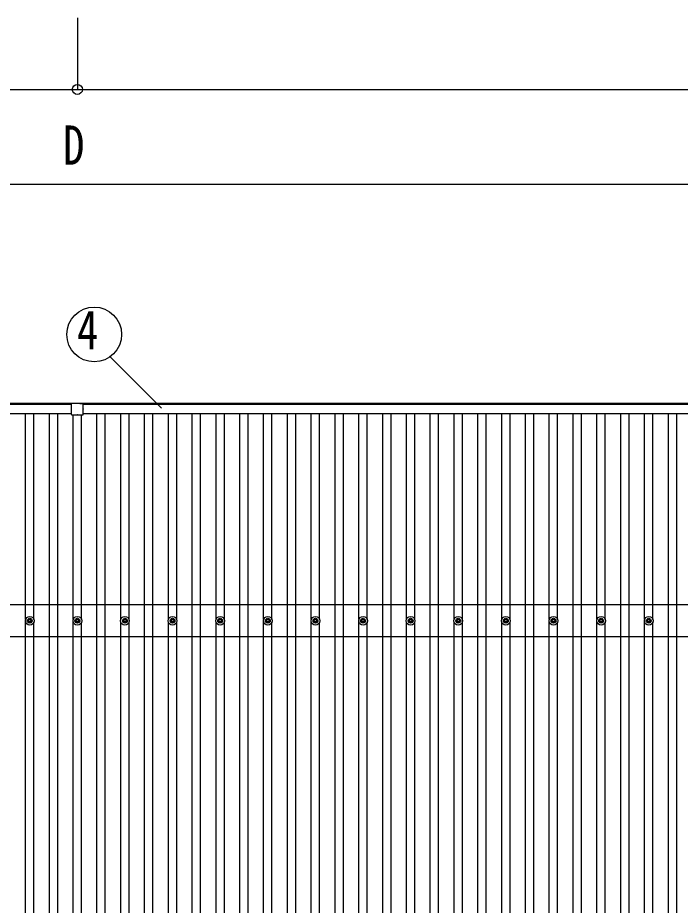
# Model space of a CAD drawing. Units: millimetres, scale not verified. Extents: x -21025 to 21025, y -14850 to 14850.
# Drawn here: x -9104 to -6321, y 3676 to 7404 of the extents above; entities that cross this region are included whole.
import ezdxf
from ezdxf.enums import TextEntityAlignment as Align

# ---------------------------------------------------------------- set-up
doc = ezdxf.new("R2010")
doc.units = ezdxf.units.MM
doc.header["$LTSCALE"] = 60
for name, color, linetype in [('0-5_YKK_13', 4, 'Continuous'), ('0-6_YKK_A1', 4, 'Continuous'), ('0-7_YKK_D', 6, 'Continuous')]:
    doc.layers.add(name, color=color, linetype=linetype)
doc.styles.add('ＭＳ ゴシック', font='')
doc.styles.get('ＭＳ ゴシック').set_extended_font_data('MS Gothic')

msp = doc.modelspace()

# ---------------------------------------------------------------- linework, layer by layer
at = {"layer": '0-5_YKK_13'}
for p, q in [((-8878.9, 5761.05), (-8878.9, 5782.65)), ((-8863.9, 5783.65), (-8877.9, 5783.65)), ((-8863.9, 5785.15), (-8843.9, 5785.15)), ((-8863.9, 5783.65), (-8863.9, 5785.15)), ((-8843.9, 5783.65), (-8843.9, 5785.15)), ((-8843.9, 5783.65), (-8829.9, 5783.65)), ((-8828.9, 5761.05), (-8828.9, 5782.65)), ((-8878.9, 5737.65), (-8878.9, 5760.25)), ((-8828.9, 5737.65), (-8828.9, 5760.25)), ((-8877.9, 5736.65), (-8854.3, 5736.65)), ((-8853.5, 5736.65), (-8829.9, 5736.65)), ((-9063.9, 4873.22), (-9059.49, 4873.22)), ((-9063.9, 4869.72), (-9059.49, 4869.72)), ((-9055.65, 4881.47), (-9055.65, 4877.05)), ((-9055.65, 4865.89), (-9055.65, 4861.47)), ((-9052.15, 4881.47), (-9052.15, 4877.05)), ((-9052.15, 4865.89), (-9052.15, 4861.47)), ((-9048.32, 4873.22), (-9043.91, 4873.22)), ((-9048.32, 4869.72), (-9043.91, 4869.72)), ((-8863.9, 4873.22), (-8859.49, 4873.22)), ((-8863.9, 4869.72), (-8859.49, 4869.72)), ((-8855.65, 4881.47), (-8855.65, 4877.05)), ((-8855.65, 4865.89), (-8855.65, 4861.47)), ((-8852.15, 4881.47), (-8852.15, 4877.05)), ((-8852.15, 4865.89), (-8852.15, 4861.47)), ((-8848.32, 4873.22), (-8843.91, 4873.22)), ((-8848.32, 4869.72), (-8843.91, 4869.72)), ((-8663.9, 4873.22), (-8659.49, 4873.22)), ((-8663.9, 4869.72), (-8659.49, 4869.72)), ((-8655.65, 4881.47), (-8655.65, 4877.05)), ((-8655.65, 4865.89), (-8655.65, 4861.47)), ((-8652.15, 4881.47), (-8652.15, 4877.05)), ((-8652.15, 4865.89), (-8652.15, 4861.47)), ((-8648.32, 4873.22), (-8643.91, 4873.22)), ((-8648.32, 4869.72), (-8643.91, 4869.72)), ((-8463.9, 4873.22), (-8459.49, 4873.22)), ((-8463.9, 4869.72), (-8459.49, 4869.72)), ((-8455.65, 4881.47), (-8455.65, 4877.05)), ((-8455.65, 4865.89), (-8455.65, 4861.47)), ((-8452.15, 4881.47), (-8452.15, 4877.05)), ((-8452.15, 4865.89), (-8452.15, 4861.47)), ((-8448.32, 4873.22), (-8443.91, 4873.22)), ((-8448.32, 4869.72), (-8443.91, 4869.72)), ((-8263.9, 4873.22), (-8259.49, 4873.22)), ((-8263.9, 4869.72), (-8259.49, 4869.72)), ((-8255.65, 4881.47), (-8255.65, 4877.05)), ((-8255.65, 4865.89), (-8255.65, 4861.47)), ((-8252.15, 4881.47), (-8252.15, 4877.05)), ((-8252.15, 4865.89), (-8252.15, 4861.47)), ((-8248.32, 4873.22), (-8243.91, 4873.22)), ((-8248.32, 4869.72), (-8243.91, 4869.72)), ((-8063.9, 4873.22), (-8059.49, 4873.22)), ((-8063.9, 4869.72), (-8059.49, 4869.72)), ((-8055.65, 4881.47), (-8055.65, 4877.05)), ((-8055.65, 4865.89), (-8055.65, 4861.47)), ((-8052.15, 4881.47), (-8052.15, 4877.05)), ((-8052.15, 4865.89), (-8052.15, 4861.47)), ((-8048.32, 4873.22), (-8043.91, 4873.22)), ((-8048.32, 4869.72), (-8043.91, 4869.72)), ((-7863.9, 4873.22), (-7859.49, 4873.22)), ((-7863.9, 4869.72), (-7859.49, 4869.72)), ((-7855.65, 4881.47), (-7855.65, 4877.05)), ((-7855.65, 4865.89), (-7855.65, 4861.47)), ((-7852.15, 4881.47), (-7852.15, 4877.05)), ((-7852.15, 4865.89), (-7852.15, 4861.47)), ((-7848.32, 4873.22), (-7843.91, 4873.22)), ((-7848.32, 4869.72), (-7843.91, 4869.72)), ((-7663.9, 4873.22), (-7659.49, 4873.22)), ((-7663.9, 4869.72), (-7659.49, 4869.72)), ((-7655.65, 4881.47), (-7655.65, 4877.05)), ((-7655.65, 4865.89), (-7655.65, 4861.47)), ((-7652.15, 4881.47), (-7652.15, 4877.05)), ((-7652.15, 4865.89), (-7652.15, 4861.47)), ((-7648.32, 4873.22), (-7643.91, 4873.22)), ((-7648.32, 4869.72), (-7643.91, 4869.72)), ((-7463.9, 4873.22), (-7459.49, 4873.22)), ((-7463.9, 4869.72), (-7459.49, 4869.72)), ((-7455.65, 4881.47), (-7455.65, 4877.05)), ((-7455.65, 4865.89), (-7455.65, 4861.47)), ((-7452.15, 4881.47), (-7452.15, 4877.05)), ((-7452.15, 4865.89), (-7452.15, 4861.47)), ((-7448.32, 4873.22), (-7443.91, 4873.22)), ((-7448.32, 4869.72), (-7443.91, 4869.72)), ((-7263.9, 4873.22), (-7259.49, 4873.22)), ((-7263.9, 4869.72), (-7259.49, 4869.72)), ((-7255.65, 4881.47), (-7255.65, 4877.05)), ((-7255.65, 4865.89), (-7255.65, 4861.47)), ((-7252.15, 4881.47), (-7252.15, 4877.05)), ((-7252.15, 4865.89), (-7252.15, 4861.47)), ((-7248.32, 4873.22), (-7243.91, 4873.22)), ((-7248.32, 4869.72), (-7243.91, 4869.72)), ((-7063.9, 4873.22), (-7059.49, 4873.22)), ((-7063.9, 4869.72), (-7059.49, 4869.72)), ((-7055.65, 4881.47), (-7055.65, 4877.05)), ((-7055.65, 4865.89), (-7055.65, 4861.47)), ((-7052.15, 4881.47), (-7052.15, 4877.05)), ((-7052.15, 4865.89), (-7052.15, 4861.47)), ((-7048.32, 4873.22), (-7043.91, 4873.22)), ((-7048.32, 4869.72), (-7043.91, 4869.72)), ((-6863.9, 4873.22), (-6859.49, 4873.22)), ((-6863.9, 4869.72), (-6859.49, 4869.72)), ((-6855.65, 4881.47), (-6855.65, 4877.05)), ((-6855.65, 4865.89), (-6855.65, 4861.47)), ((-6852.15, 4881.47), (-6852.15, 4877.05)), ((-6852.15, 4865.89), (-6852.15, 4861.47)), ((-6848.32, 4873.22), (-6843.91, 4873.22)), ((-6848.32, 4869.72), (-6843.91, 4869.72)), ((-6663.9, 4873.22), (-6659.49, 4873.22)), ((-6663.9, 4869.72), (-6659.49, 4869.72)), ((-6655.65, 4881.47), (-6655.65, 4877.05)), ((-6655.65, 4865.89), (-6655.65, 4861.47)), ((-6652.15, 4881.47), (-6652.15, 4877.05)), ((-6652.15, 4865.89), (-6652.15, 4861.47)), ((-6648.32, 4873.22), (-6643.91, 4873.22)), ((-6648.32, 4869.72), (-6643.91, 4869.72)), ((-6463.9, 4873.22), (-6459.49, 4873.22)), ((-6463.9, 4869.72), (-6459.49, 4869.72)), ((-6455.65, 4881.47), (-6455.65, 4877.05)), ((-6455.65, 4865.89), (-6455.65, 4861.47)), ((-6452.15, 4881.47), (-6452.15, 4877.05)), ((-6452.15, 4865.89), (-6452.15, 4861.47)), ((-6448.32, 4873.22), (-6443.91, 4873.22)), ((-6448.32, 4869.72), (-6443.91, 4869.72))]:
    msp.add_line(p, q, dxfattribs=at)
for centre, radius in [((-9053.9, 4871.47), 18.25), ((-8853.9, 4871.47), 18.25), ((-8653.9, 4871.47), 18.25), ((-8453.9, 4871.47), 18.25), ((-8253.9, 4871.47), 18.25), ((-8053.9, 4871.47), 18.25), ((-7853.9, 4871.47), 18.25), ((-7653.9, 4871.47), 18.25), ((-7453.9, 4871.47), 18.25), ((-7253.9, 4871.47), 18.25), ((-7053.9, 4871.47), 18.25), ((-6853.9, 4871.47), 18.25), ((-6653.9, 4871.47), 18.25), ((-6453.9, 4871.47), 18.25), ((-9053.9, 4871.47), 10.15), ((-9053.9, 4871.47), 5.85), ((-9053.9, 4871.47), 5.25), ((-8853.9, 4871.47), 10.15), ((-8853.9, 4871.47), 5.85), ((-8853.9, 4871.47), 5.25), ((-8653.9, 4871.47), 10.15), ((-8653.9, 4871.47), 5.85), ((-8653.9, 4871.47), 5.25), ((-8453.9, 4871.47), 10.15), ((-8453.9, 4871.47), 5.85), ((-8453.9, 4871.47), 5.25), ((-8253.9, 4871.47), 10.15), ((-8253.9, 4871.47), 5.85), ((-8253.9, 4871.47), 5.25), ((-8053.9, 4871.47), 10.15), ((-8053.9, 4871.47), 5.85), ((-8053.9, 4871.47), 5.25), ((-7853.9, 4871.47), 10.15), ((-7853.9, 4871.47), 5.85), ((-7853.9, 4871.47), 5.25), ((-7653.9, 4871.47), 10.15), ((-7653.9, 4871.47), 5.85), ((-7653.9, 4871.47), 5.25), ((-7453.9, 4871.47), 10.15), ((-7453.9, 4871.47), 5.85), ((-7453.9, 4871.47), 5.25), ((-7253.9, 4871.47), 10.15), ((-7253.9, 4871.47), 5.85), ((-7253.9, 4871.47), 5.25), ((-7053.9, 4871.47), 10.15), ((-7053.9, 4871.47), 5.85), ((-7053.9, 4871.47), 5.25), ((-6853.9, 4871.47), 10.15), ((-6853.9, 4871.47), 5.85), ((-6853.9, 4871.47), 5.25), ((-6653.9, 4871.47), 10.15), ((-6653.9, 4871.47), 5.85), ((-6653.9, 4871.47), 5.25), ((-6453.9, 4871.47), 10.15), ((-6453.9, 4871.47), 5.85), ((-6453.9, 4871.47), 5.25)]:
    msp.add_circle(centre, radius, dxfattribs=at)
for centre, radius, start, end in [((-8877.9, 5782.65), 1, 90, 179.99999), ((-8829.9, 5782.65), 1, 0, 90), ((-8879.2, 5760.65), 0.5, 306.8699, 53.1301), ((-8828.6, 5760.65), 0.5, 126.8699, 233.1301), ((-8877.9, 5737.65), 1, 179.99999, 270), ((-8853.9, 5736.35), 0.5, 36.8699, 143.1301), ((-8829.9, 5737.65), 1, 270, 0)]:
    msp.add_arc(centre, radius, start, end, dxfattribs=at)
at = {"layer": '0-6_YKK_A1'}
for p, q in [((-14272.2, 5784.65), (-8863.9, 5784.65)), ((-8878.9, 5779.86), (-14272.2, 5779.86)), ((-8843.9, 5784.65), (-3435.6, 5784.65)), ((-3435.6, 5779.86), (-8828.9, 5779.86)), ((-14276.9, 5741.86), (-8878.9, 5741.86)), ((-9071.4, 4876.66), (-9071.4, 5741.86)), ((-9036.4, 4876.64), (-9036.4, 5741.86)), ((-8971.4, 400.85), (-8971.4, 5741.86)), ((-8936.4, 400.85), (-8936.4, 5741.86)), ((-8828.9, 5741.86), (-3430.9, 5741.86)), ((-8771.4, 400.85), (-8771.4, 5741.86)), ((-8736.4, 400.85), (-8736.4, 5741.86)), ((-8671.4, 4876.66), (-8671.4, 5741.86)), ((-8636.4, 4876.64), (-8636.4, 5741.86)), ((-8571.4, 400.85), (-8571.4, 5741.86)), ((-8536.4, 400.85), (-8536.4, 5741.86)), ((-8471.4, 4876.66), (-8471.4, 5741.86)), ((-8436.4, 4876.64), (-8436.4, 5741.86)), ((-8371.4, 400.85), (-8371.4, 5741.86)), ((-8336.4, 400.85), (-8336.4, 5741.86)), ((-8271.4, 4876.66), (-8271.4, 5741.86)), ((-8236.4, 4876.64), (-8236.4, 5741.86)), ((-8171.4, 400.85), (-8171.4, 5741.86)), ((-8136.4, 400.85), (-8136.4, 5741.86)), ((-8071.4, 4876.66), (-8071.4, 5741.86)), ((-8036.4, 4876.64), (-8036.4, 5741.86)), ((-7971.4, 400.85), (-7971.4, 5741.86)), ((-7936.4, 400.85), (-7936.4, 5741.86)), ((-7871.4, 4876.66), (-7871.4, 5741.86)), ((-7836.4, 4876.64), (-7836.4, 5741.86)), ((-7771.4, 400.85), (-7771.4, 5741.86)), ((-7736.4, 400.85), (-7736.4, 5741.86)), ((-7671.4, 4876.66), (-7671.4, 5741.86)), ((-7636.4, 4876.64), (-7636.4, 5741.86)), ((-7571.4, 400.85), (-7571.4, 5741.86)), ((-7536.4, 400.85), (-7536.4, 5741.86)), ((-7471.4, 4876.66), (-7471.4, 5741.86)), ((-7436.4, 4876.64), (-7436.4, 5741.86)), ((-7371.4, 400.85), (-7371.4, 5741.86)), ((-7336.4, 400.85), (-7336.4, 5741.86)), ((-7271.4, 4876.66), (-7271.4, 5741.86)), ((-7236.4, 4876.64), (-7236.4, 5741.86)), ((-7171.4, 400.85), (-7171.4, 5741.86)), ((-7136.4, 400.85), (-7136.4, 5741.86)), ((-7071.4, 4876.66), (-7071.4, 5741.86)), ((-7036.4, 4876.64), (-7036.4, 5741.86)), ((-6971.4, 400.85), (-6971.4, 5741.86)), ((-6936.4, 400.85), (-6936.4, 5741.86)), ((-6871.4, 4876.66), (-6871.4, 5741.86)), ((-6836.4, 4876.64), (-6836.4, 5741.86)), ((-6771.4, 400.85), (-6771.4, 5741.86)), ((-6736.4, 400.85), (-6736.4, 5741.86)), ((-6671.4, 4876.66), (-6671.4, 5741.86)), ((-6636.4, 4876.64), (-6636.4, 5741.86)), ((-6571.4, 400.85), (-6571.4, 5741.86)), ((-6536.4, 400.85), (-6536.4, 5741.86)), ((-6471.4, 4876.66), (-6471.4, 5741.86)), ((-6436.4, 4876.64), (-6436.4, 5741.86)), ((-6371.4, 400.85), (-6371.4, 5741.86)), ((-6336.4, 400.85), (-6336.4, 5741.86)), ((-8871.4, 4876.66), (-8871.4, 5736.65)), ((-8836.4, 4876.64), (-8836.4, 5736.65)), ((-3453.9, 4938.47), (-14253.9, 4938.47)), ((-9071.4, 3076.66), (-9071.4, 4866.28)), ((-9036.4, 3076.64), (-9036.4, 4866.3)), ((-8871.4, 3076.66), (-8871.4, 4866.28)), ((-8836.4, 3076.64), (-8836.4, 4866.3)), ((-8671.4, 3076.66), (-8671.4, 4866.28)), ((-8636.4, 3076.64), (-8636.4, 4866.3)), ((-8471.4, 3076.66), (-8471.4, 4866.28)), ((-8436.4, 3076.64), (-8436.4, 4866.3)), ((-8271.4, 3076.66), (-8271.4, 4866.28)), ((-8236.4, 3076.64), (-8236.4, 4866.3)), ((-8071.4, 3076.66), (-8071.4, 4866.28)), ((-8036.4, 3076.64), (-8036.4, 4866.3)), ((-7871.4, 3076.66), (-7871.4, 4866.28)), ((-7836.4, 3076.64), (-7836.4, 4866.3)), ((-7671.4, 3076.66), (-7671.4, 4866.28)), ((-7636.4, 3076.64), (-7636.4, 4866.3)), ((-7471.4, 3076.66), (-7471.4, 4866.28)), ((-7436.4, 3076.64), (-7436.4, 4866.3)), ((-7271.4, 3076.66), (-7271.4, 4866.28)), ((-7236.4, 3076.64), (-7236.4, 4866.3)), ((-7071.4, 3076.66), (-7071.4, 4866.28)), ((-7036.4, 3076.64), (-7036.4, 4866.3)), ((-6871.4, 3076.66), (-6871.4, 4866.28)), ((-6836.4, 3076.64), (-6836.4, 4866.3)), ((-6671.4, 3076.66), (-6671.4, 4866.28)), ((-6636.4, 3076.64), (-6636.4, 4866.3)), ((-6471.4, 3076.66), (-6471.4, 4866.28)), ((-6436.4, 3076.64), (-6436.4, 4866.3)), ((-3453.9, 4804.47), (-14253.9, 4804.47))]:
    msp.add_line(p, q, dxfattribs=at)
at = {"layer": '0-7_YKK_D'}
for p, q in [((-8853.9, 7404.22), (-8853.9, 7102.22)), ((-8853.9, 7403.22), (-8853.9, 7102.22)), ((-14190.4, 7103.22), (-8853.9, 7103.22)), ((-8853.9, 7103.22), (-3517.4, 7103.22)), ((-3668.9, 6703.22), (-14038.9, 6703.22)), ((-8501.04, 5764.26), (-8716.63, 5979.85))]:
    msp.add_line(p, q, dxfattribs=at)
for centre, radius in [((-8853.9, 7103.22), 21.25), ((-8853.9, 7103.22), 21.25), ((-8783.05, 6073.98), 115.2)]:
    msp.add_circle(centre, radius, dxfattribs=at)

# ---------------------------------------------------------------- texts
at = {"layer": '0-7_YKK_D', "style": 'ＭＳ ゴシック', "width": 0.8}
for s, p in [('D', (-8913.9, 6737.22)), ('4', (-8855.74, 5961.48))]:
    msp.add_text(s, height=165, dxfattribs=at).set_placement(p, align=Align.BOTTOM_LEFT)

doc.saveas('drawing.dxf')
